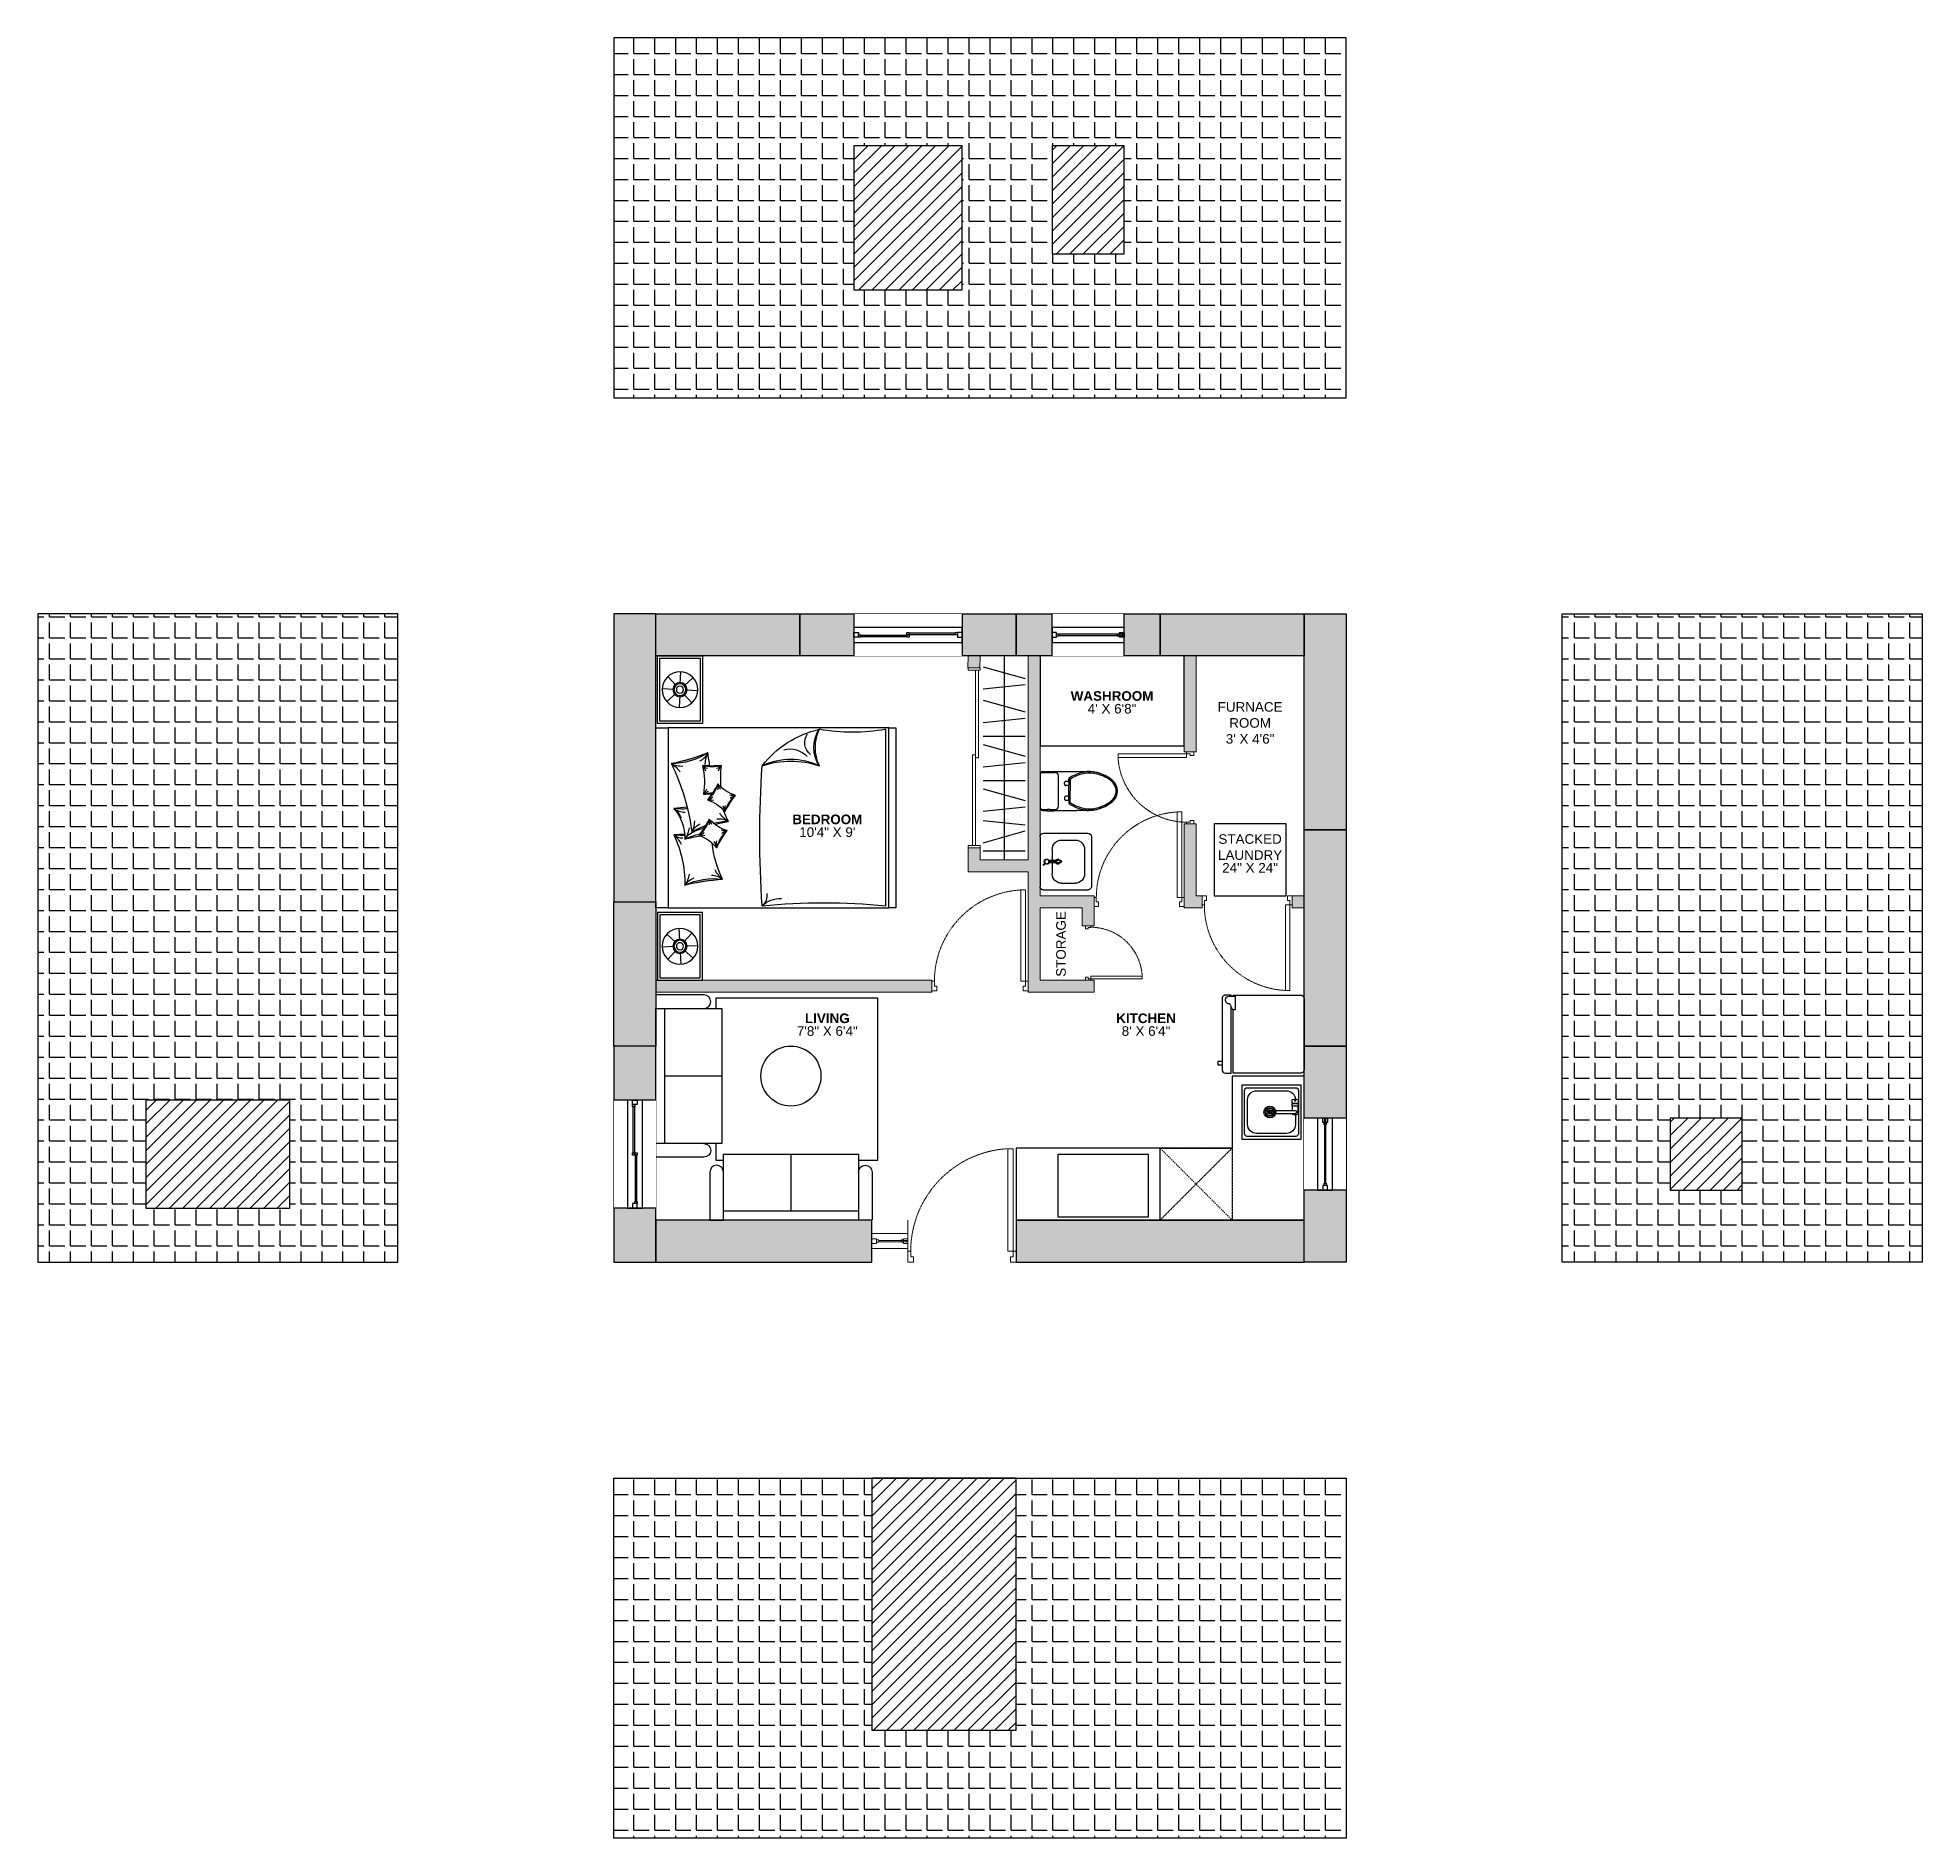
# Model space of a CAD drawing. Header units: inches. Extents: x 0 to 4027, y 0 to 1757.
# Drawn here: x 3399 to 4027, y 543 to 1143 of the extents above.
import ezdxf

# ---------------------------------------------------------------- set-up
doc = ezdxf.new("R2010")
doc.units = ezdxf.units.IN
doc.set_wipeout_variables(frame=1)
doc.linetypes.add('DASHED', pattern=[0.75, 0.5, -0.25])
doc.layers.add('A-DOOR', color=6, linetype='Continuous', lineweight=13)
doc.layers.add('I-CONST-WALL', color=4, linetype='Continuous', lineweight=9)
for name, color, linetype in [('A-WALL-EXTR', 2, 'Continuous'), ('I-FLOOR-NOTES', 7, 'Continuous'), ('I-FURN', 8, 'Continuous'), ('I-WINDOW', 4, 'Continuous')]:
    doc.layers.add(name, color=color, linetype=linetype)
doc.styles.add('ANNO BODY TEXT', font='arial.ttf', dxfattribs={"height": 0.05})
doc.styles.add('ANNO TITLE TEXT', font='arialbd.ttf', dxfattribs={"height": 0.05})

# ---------------------------------------------------------------- blocks, each defined once
blk = doc.blocks.new("8' Panel")
at = {"transparency": 33554559}
h = blk.add_hatch(color=0, dxfattribs=at)
h.dxf.hatch_style = 1
h.paths.add_polyline_path([(0, 14), (96, 14), (96, 0), (0, 0)])
at = {"color": 0}
blk.add_lwpolyline([(0, 14), (96, 14), (96, 0), (0, 0)], close=True, dxfattribs=at)
blk = doc.blocks.new("6' Panel")
at = {"transparency": 33554559}
h = blk.add_hatch(color=0, dxfattribs=at)
h.dxf.hatch_style = 1
h.paths.add_polyline_path([(0, 14), (72, 14), (72, 0), (0, 0)])
at = {"color": 0}
blk.add_lwpolyline([(0, 14), (72, 14), (72, 0), (0, 0)], close=True, dxfattribs=at)
blk = doc.blocks.new("4' panel")
at = {"transparency": 33554559}
h = blk.add_hatch(color=0, dxfattribs=at)
h.dxf.hatch_style = 1
h.paths.add_polyline_path([(0, 14), (48, 14), (48, 0), (0, 0)])
at = {"color": 0}
blk.add_lwpolyline([(0, 14), (48, 14), (48, 0), (0, 0)], close=True, dxfattribs=at)
blk = doc.blocks.new('TOILET-01')
at = {"color": 0, "linetype": 'ByBlock', "transparency": 33554687}
for p, q in [((6.17, 0), (-6.17, 0)), ((-7.41, -3.79), (-7.41, -5.13)), ((-6.94, -2.53), (-7.39, -2.55)), ((-6.97, -3.77), (-7.39, -3.76)), ((-7.39, -5.15), (-6.97, -5.16)), ((-7.22, -0.96), (-7.22, -2.54)), ((-7.22, -5.15), (-7.22, -13.45)), ((-6.97, -5.16), (-6.97, -3.77)), ((-6.97, -3.77), (-6.94, -3.77)), ((-6.86, -2.72), (-6.93, -2.72)), ((-6.87, -3.6), (-6.93, -3.6)), ((-6.81, -0.83), (-6.81, -5.62)), ((-5.62, -6.81), (5.62, -6.81)), ((6.81, -0.83), (6.81, -5.62)), ((7.22, -0.96), (7.22, -13.45)), ((-4.15, -10.67), (-4.53, -10.67)), ((-4.08, -11.06), (-4.08, -10.79)), ((-4.08, -10.97), (-4.04, -10.97)), ((-4.05, -10.73), (-4.04, -11.11)), ((-4.02, -11.12), (0, -11.16)), ((-3.57, -10.67), (-3.99, -10.66)), ((-3.55, -10.73), (-3.56, -10.67)), ((-3.55, -11.12), (-3.55, -10.73)), ((-3.55, -10.97), (-3.53, -10.97)), ((-3.53, -10.65), (-3.52, -9.57)), ((-3.45, -10.65), (-3.53, -10.65)), ((-3.52, -10.75), (-3.52, -10.65)), ((-3.4, -10.61), (-2.1, -10.61)), ((-3.25, -10.61), (-3.25, -10.62)), ((-3.25, -10.62), (-2.25, -10.62)), ((-3.2, -10.64), (-2.3, -10.64)), ((-2.47, -9.07), (-3.02, -9.07)), ((-2.25, -10.62), (-2.25, -10.61)), ((-2.05, -10.65), (-1.97, -10.65)), ((-1.97, -10.65), (-1.98, -9.57)), ((1.97, -10.59), (-1.97, -10.59)), ((4.02, -11.12), (0, -11.16)), ((1.97, -10.65), (1.98, -9.57)), ((2.05, -10.65), (1.97, -10.65)), ((3.4, -10.61), (2.1, -10.61)), ((2.25, -10.62), (2.25, -10.61)), ((3.25, -10.62), (2.25, -10.62)), ((3.2, -10.64), (2.3, -10.64)), ((2.47, -9.07), (3.02, -9.07)), ((3.25, -10.61), (3.25, -10.62)), ((3.45, -10.65), (3.53, -10.65)), ((3.53, -10.65), (3.52, -9.57)), ((3.52, -10.75), (3.52, -10.65)), ((3.55, -10.97), (3.53, -10.97)), ((3.55, -10.73), (3.56, -10.67)), ((3.55, -11.12), (3.55, -10.73)), ((3.57, -10.67), (3.99, -10.66)), ((4.05, -10.73), (4.04, -11.11)), ((4.08, -10.97), (4.04, -10.97)), ((4.08, -11.06), (4.08, -10.79)), ((4.15, -10.67), (4.53, -10.67))]:
    blk.add_line(p, q, dxfattribs=at)
for centre, radius, start, end in [((-6.16, -1.06), 1.06, 90.35604, 174.47169), ((-5.89, -0.87), 0.915, 107.31794, 177.46883), ((6.16, -1.06), 1.06, 5.52831, 89.64396), ((-1.58, -3.16), 5.87, 174.246, 185.9904), ((-7.39, -2.57), 0.0242, 95.5798, 179.59097), ((-7.39, -3.7), 0.0601, 244.66844, 268.72576), ((-7.69, -3.8), 0.279, 1.44509, 6.02179), ((-7.39, -5.13), 0.0203, 180.32837, 275.93142), ((-18.52, -3.19), 11.6, 357.15712, 3.24367), ((-15.5, -3.13), 8.64, 356.83371, 2.73758), ((-5.62, -5.62), 1.19, 179.99453, 269.92753), ((5.62, -5.62), 1.19, 270.07247, 0.00547), ((5.89, -0.87), 0.915, 2.53117, 72.68206), ((-109.24, -15.41), 102.04, 358.90111, 1.09889), ((5.42, -18.29), 12, 155.44379, 198.42401), ((9.32, -19.37), 16.55, 155.81434, 163.69077), ((1.62, -15.73), 8.04, 141.64271, 156.98015), ((4.4, -17.56), 10.77, 143.19326, 156.74653), ((-4.53, -10.85), 0.188, 90, 141.64271), ((-4.08, -11.32), 0.26, 89.66655, 124.9559), ((-4.15, -10.73), 0.0602, 4.27018, 89.78927), ((569.31, 30.18), 574.85, 184.07989, 184.0869), ((-4.02, -11.06), 0.0594, 179.43007, 270.27811), ((-3.98, -10.73), 0.0629, 93.02643, 183.44409), ((-3.57, -10.69), 0.0224, 53.92544, 94.17893), ((23.6, -11.15), 27.13, 179.15619, 179.94108), ((-3.02, -9.57), 0.498, 127.93492, 179.55978), ((-3.46, -10.61), 0.035, 272.55071, 349.87009), ((-3.33, -7.77), 2.88, 267.70785, 272.54183), ((-3.4, -10.64), 0.0258, 87.28683, 135.82852), ((-3, -9.63), 0.552, 92.0422, 125.85961), ((-3.2, -10.55), 0.09, 219.07249, 238.00924), ((-3.2, -10.55), 0.0913, 238.18357, 269.83556), ((-3.04, -10.53), 0.123, 226.69284, 253.04938), ((-2.5, -9.63), 0.557, 54.52206, 87.16313), ((-2.46, -10.53), 0.123, 286.95269, 313.30712), ((-2.3, -10.55), 0.0914, 270.18519, 301.55606), ((-2.17, -7.83), 2.81, 267.4227, 272.33932), ((-2.3, -10.55), 0.09, 301.74557, 320.92848), ((-2.48, -9.57), 0.5, 0.5, 52.08679), ((-2.1, -10.64), 0.0291, 47.22743, 89.84359), ((-2.05, -10.62), 0.0326, 186.50623, 271.03206), ((2.48, -9.57), 0.5, 127.91321, 179.5), ((2.05, -10.62), 0.0326, 268.96794, 353.49377), ((2.17, -7.83), 2.81, 267.66068, 272.5773), ((2.1, -10.64), 0.0291, 90.15641, 132.77257), ((2.5, -9.63), 0.557, 92.83687, 125.47794), ((2.3, -10.55), 0.09, 219.07152, 238.25443), ((2.3, -10.55), 0.0914, 238.44394, 269.81481), ((2.46, -10.53), 0.123, 226.69288, 253.04731), ((3, -9.63), 0.552, 54.14039, 87.9578), ((3.04, -10.53), 0.123, 286.95062, 313.30716), ((3.2, -10.55), 0.0913, 270.16444, 301.81643), ((3.33, -7.77), 2.88, 267.45817, 272.29215), ((3.2, -10.55), 0.09, 301.99076, 320.92751), ((3.02, -9.57), 0.498, 0.44022, 52.06508), ((3.4, -10.64), 0.0258, 44.17148, 92.71317), ((3.46, -10.61), 0.035, 190.12991, 267.44929), ((-23.6, -11.15), 27.13, 0.05892, 0.84381), ((3.57, -10.69), 0.0224, 85.82107, 126.07456), ((3.98, -10.73), 0.0629, 356.55591, 86.97357), ((4.02, -11.06), 0.0594, 269.72189, 0.56993), ((-569.31, 30.18), 574.85, 355.9131, 355.92011), ((4.08, -11.32), 0.26, 55.0441, 90.33345), ((4.15, -10.73), 0.0602, 90.21073, 175.72982), ((-4.4, -17.56), 10.77, 23.25347, 36.80674), ((4.53, -10.85), 0.188, 38.35729, 90), ((-1.62, -15.73), 8.04, 23.01985, 38.35729), ((-5.42, -18.29), 12, 341.57599, 24.55621), ((-9.32, -19.37), 16.55, 16.30923, 24.18566), ((109.24, -15.41), 102.04, 178.90111, 181.09889), ((13.37, -17.1), 20.59, 180.72589, 187.14733), ((5.07, -18.13), 12.13, 163.62673, 187.19407), ((6.75, -17.87), 13.93, 187.38491, 209.27366), ((6.35, -18.08), 13.4, 186.73228, 203.31564), ((-6.75, -17.87), 13.93, 330.72634, 352.61509), ((-6.35, -18.08), 13.4, 336.68436, 353.26772), ((-5.07, -18.13), 12.13, 352.80593, 16.37327), ((-13.37, -17.1), 20.59, 352.85267, 359.27411), ((5.99, -18.43), 12.51, 196.98254, 220.11232), ((4.7, -19.19), 11.46, 201.456, 223.78199), ((3.36, -20.13), 9.88, 207.47213, 228.89759), ((0.36, -23.05), 5.23, 221.14356, 254.86725), ((0.37, -23.05), 5.66, 225.89263, 251.48812), ((0.04, -23.5), 5.16, 232.08516, 269.50248), ((-0.04, -23.5), 5.16, 270.49752, 307.91484), ((-0.36, -23.05), 5.23, 285.13275, 318.85644), ((-0.37, -23.05), 5.66, 288.51188, 314.10737), ((-3.36, -20.13), 9.88, 311.10241, 332.52787), ((-5.99, -18.43), 12.51, 319.88768, 343.01746), ((-4.7, -19.19), 11.46, 316.21801, 338.544), ((0.41, -21.71), 6.96, 254.72225, 266.61983), ((0.07, -23.69), 4.54, 256.38514, 269.15882), ((-0.07, -23.69), 4.54, 270.84118, 283.61486), ((-0.41, -21.71), 6.96, 273.38017, 285.27775)]:
    blk.add_arc(centre, radius, start, end, dxfattribs=at)
blk = doc.blocks.new('BATHROOM SINK')
at = {"color": 0, "linetype": 'ByBlock', "transparency": 33554687}
for p, q in [((-10.5, 1.19), (-10.5, -15.19)), ((-9.19, 2.5), (9.19, 2.5)), ((0, 0), (0, 0)), ((1.38, 1.22), (0.65, 0.5)), ((10.5, 1.19), (10.5, -15.19)), ((-8, -5.5), (-8, -10.5)), ((-4.5, -2), (4.5, -2)), ((8, -5.5), (8, -10.5)), ((-9.19, -16.5), (9.19, -16.5)), ((-4.5, -14), (4.5, -14))]:
    blk.add_line(p, q, dxfattribs=at)
for points in [[(1.38, 1.22, 0.412736), (1.38, 1.25), (1.25, 1.38, 0.413873), (1.22, 1.38), (0.5, 0.65)], [(-0.49, -0.65), (-0.49, -5.06, 0.194423), (-0.41, -5.26, 0.380189), (0.41, -5.26, 0.191775), (0.49, -5.06), (0.49, -0.65)], [(-0.1, -0.81), (-0.1, -3.57, 0.414243), (-0.08, -3.59), (0.08, -3.59, 0.414214), (0.1, -3.57), (0.1, -0.81)]]:
    blk.add_lwpolyline(points, format="xyb", dxfattribs=at)
for centre, radius in [((0, 0), 0.817), ((0, -4.12), 0.843)]:
    blk.add_circle(centre, radius, dxfattribs=at)
for centre, radius, start, end in [((-9.19, 1.19), 1.31, 90, 180), ((0, 0), 0.945, 51.57978, 238.61183), ((0, 0), 0.945, 301.38817, 38.42059), ((9.19, 1.19), 1.31, 0, 90), ((-4.5, -5.5), 3.5, 90, 180), ((4.5, -5.5), 3.5, 0, 90), ((-4.5, -10.5), 3.5, 180, 270), ((4.5, -10.5), 3.5, 270, 0), ((-9.19, -15.19), 1.31, 180, 270), ((9.19, -15.19), 1.31, 270, 0)]:
    blk.add_arc(centre, radius, start, end, dxfattribs=at)
blk = doc.blocks.new('*U42')
at = {"color": 0}
for points in [[(-0.75, 3), (-0.75, 31.5), (-2.25, 31.5), (-2.25, 3)], [(-30, 0), (-28.5, 0), (-28.5, 1.5), (-29.25, 1.5), (-29.25, 3), (-30, 3)], [(0, 0), (-1.5, 0), (-1.5, 1.5), (-0.75, 1.5), (-0.75, 3), (0, 3)]]:
    blk.add_lwpolyline(points, close=True, dxfattribs=at)
at = {"color": 8, "linetype": 'DASHED', "lineweight": 9, "ltscale": 0.1}
blk.add_arc((-0.68, 2.97), 28.57, 93.1578, 179.9385, dxfattribs=at)
blk = doc.blocks.new('BED')
at = {"layer": 'I-FURN', "transparency": 33554687}
h = blk.add_hatch(color=256, dxfattribs=at)
edge = h.paths.add_edge_path()
edge.add_ellipse((-40.13, -5.18), major_axis=(15.58, 15.58), ratio=1, start_angle=281.63393, end_angle=315.09783, ccw=False)
edge.add_ellipse((-79.49, 6.58), major_axis=(-44.19, 44.19), ratio=1, start_angle=202.53924, end_angle=214.19252)
h = blk.add_hatch(color=256, dxfattribs=at)
edge = h.paths.add_edge_path()
edge.add_ellipse((82.84, -25.5), major_axis=(-44.19, 44.19), ratio=1, start_angle=30.31827, end_angle=41.97155)
edge.add_ellipse((42.26, -19.18), major_axis=(-15.58, 15.58), ratio=1, start_angle=19.41296, end_angle=52.87686, ccw=False)
for p, q in [((-44.21, -6.68), (-47.14, -4.01)), ((-42.84, -6.03), (-43.03, -2.08)), ((-41.42, -6.55), (-38.75, -3.62)), ((41.42, -6.55), (38.75, -3.62)), ((42.84, -6.03), (43.03, -2.08)), ((44.21, -6.68), (47.14, -4.01)), ((-44.73, -8.1), (-48.68, -8.29)), ((-44.08, -9.47), (-46.75, -12.4)), ((-42.66, -9.99), (-42.47, -13.94)), ((-41.29, -9.34), (-38.36, -12.01)), ((-40.77, -7.92), (-36.82, -7.73)), ((40.77, -7.92), (36.82, -7.73)), ((41.29, -9.34), (38.36, -12.01)), ((42.66, -9.99), (42.47, -13.94)), ((44.08, -9.47), (46.75, -12.4)), ((44.73, -8.1), (48.68, -8.29)), ((29.3, -76.57), (-29.54, -76.57))]:
    blk.add_line(p, q, dxfattribs=at)
for points in [[(30, 0), (-30, 0), (-30, -4.13), (30, -4.13)], [(-31.5, -0.51), (-54, -0.51), (-54, -15.51), (-31.5, -15.51)], [(-32.25, -1.26), (-53.25, -1.26), (-53.25, -14.76), (-32.25, -14.76)], [(30, -77.59), (-30, -77.59), (-30, -4.13), (30, -4.13)], [(31.5, -0.51), (54, -0.51), (54, -15.51), (31.5, -15.51)], [(32.25, -1.26), (53.25, -1.26), (53.25, -14.76), (32.25, -14.76)], [(30, -77.59), (-30, -77.59), (-30, -80), (30, -80)]]:
    blk.add_lwpolyline(points, close=True, dxfattribs=at)
for centre, radius in [((-42.75, -8.01), 5.94), ((-42.75, -8.01), 2.38), ((-42.75, -8.01), 1.98), ((42.75, -8.01), 5.94), ((42.75, -8.01), 2.38), ((42.75, -8.01), 1.98), ((-42.75, -8.01), 1.19), ((42.75, -8.01), 1.19)]:
    blk.add_circle(centre, radius, dxfattribs=at)
for centre, radius, start, end in [((-79.49, 6.58), 62.5, 337.53924, 349.19252), ((-40.13, -5.18), 22.04, 326.63393, 0.09783), ((14.3, 61.58), 74.17, 244.10514, 262.62663), ((-9.5, 0.28), 10.17, 212.24232, 234.73272), ((-23.51, -8.4), 6.32, 354.50693, 31.00115), ((-65.59, -2.69), 62.5, 352.87239, 356.97155), ((-8.1, -9.95), 6.32, 2.28596, 38.78018), ((-25.01, -9.01), 22.04, 355.92418, 7.87686), ((6.92, 6.05), 15.72, 230.01008, 270.41108), ((4.61, 0.55), 10.17, 220.02135, 242.51175), ((-56.74, -2.69), 62.5, 353.59727, 356.97155), ((22.05, 28.67), 38.33, 244.70136, 270.492), ((1.73, -9.15), 5.05, 2.28596, 38.78018), ((-16.16, -9.01), 22.04, 358.3009, 7.87686), ((13.46, 0.55), 10.17, 220.02135, 242.51175), ((0.57, -2.72), 10.17, 271.99904, 294.48944), ((7.52, -17.67), 6.32, 115.73061, 152.22483), ((23.19, -24.1), 22.04, 146.63393, 160.17716), ((62.54, -35.85), 62.5, 157.53924, 161.6055), ((1.61, -1.07), 10.17, 279.77807, 302.26847), ((10.52, -14.93), 6.32, 123.50964, 160.00386), ((26.91, -19.18), 22.04, 154.41296, 168.04865), ((67.5, -25.5), 62.5, 165.31827, 170.15766), ((16.95, -1.07), 10.17, 279.77807, 302.26847), ((25.87, -14.93), 6.32, 123.50964, 160.00386), ((42.26, -19.18), 22.04, 154.41296, 187.87686), ((82.84, -25.5), 62.5, 165.31827, 176.97155), ((-24.47, -11.61), 6.32, 295.73061, 332.22483), ((-17.51, -26.55), 10.17, 91.99904, 114.48944), ((-31.25, -90.86), 74.17, 79.17424, 82.62663), ((-48.56, -18.69), 31.25, 354.17336, 5.82664), ((-28.02, -18.69), 11.02, 343.26805, 16.73195), ((-14.13, -11.69), 5.08, 228.87644, 251.36684), ((-19.6, -17.85), 3.16, 11.14105, 47.63527), ((-11.94, 7.71), 23.88, 256.60693, 279.70334), ((-25.56, 7.2), 31.25, 297.09661, 308.74988), ((-14.4, -10.04), 11.02, 286.19129, 319.6552), ((-11.26, -12), 5.08, 288.63316, 311.12356), ((-5.79, -18.16), 3.16, 132.36473, 168.85895), ((2.64, -19), 11.02, 163.26805, 179.52808), ((23.18, -19), 31.25, 174.17336, 179.45932), ((-9.12, -16.66), 3.16, 314.06429, 350.55851), ((-0.97, -17.9), 5.08, 171.79968, 194.29009), ((6.49, -13.28), 13.08, 197.30073, 228.54576), ((-13.84, 10.05), 31.25, 297.09661, 308.74988), ((-2.68, -7.19), 11.02, 286.19129, 319.6552), ((1.2, -14.72), 3.16, 255.28798, 291.7822), ((-8.26, -27.58), 13.08, 17.30073, 48.54576), ((-1, -22.66), 5.08, 51.5564, 74.04681), ((2.61, -13.81), 3.16, 314.06429, 350.55851), ((10.75, -15.05), 5.08, 171.79968, 194.29009), ((18.73, -9.54), 13.86, 200.21803, 230.57211), ((4.53, -54.73), 36.21, 63.95144, 83.93041), ((25.35, -18.25), 6.32, 182.28596, 218.78018), ((-19.6, -19.53), 3.16, 312.36473, 348.85895), ((-14.13, -25.69), 5.08, 108.63316, 131.12356), ((-13.35, -51.74), 30.16, 84.0152, 97.84315), ((-10.53, -17.57), 3.16, 255.28798, 291.7822), ((-19.99, -30.43), 13.08, 17.30073, 48.54576), ((-12.73, -25.51), 5.08, 51.5564, 74.04681), ((-12.53, -25.81), 5.08, 351.79968, 14.29009), ((12.06, -50.91), 31.25, 117.09661, 128.74988), ((0.9, -33.67), 11.02, 106.19129, 139.6552), ((-4.38, -27.06), 3.16, 134.06429, 170.55851), ((-2.98, -26.15), 3.16, 75.28798, 111.7822), ((-0.78, -18.2), 5.08, 231.5564, 254.04681), ((-31.25, -90.86), 74.17, 64.10514, 67.63867), ((-7.45, -29.56), 10.17, 32.24232, 54.73272), ((6.56, -20.88), 6.32, 174.50693, 211.00115), ((23.19, -24.1), 22.04, 166.94903, 180.09783), ((62.54, -35.85), 62.5, 165.00437, 169.19252), ((-0.8, -22.96), 5.08, 351.79968, 14.29009), ((24.82, -51.29), 34.43, 115.62933, 126.7306), ((13.11, -31.94), 12.12, 105.2314, 137.12853), ((7.34, -24.21), 3.16, 134.06429, 170.55851), ((8.97, -24.56), 4.43, 77.57967, 108.36962), ((11.53, -13.48), 6.94, 237.39767, 256.62958), ((12.64, -28.74), 10.17, 40.02135, 62.51175), ((3.47, -62.06), 33.87, 127.98697, 167.05017), ((1.94, -44.92), 21.54, 153.67831, 206.32169), ((10.48, -44.92), 29.44, 161.06717, 198.93283), ((5.96, -411.18), 376.54, 86.44647, 93.55353), ((25.83, -32.51), 4.49, 261.07083, 320.59715), ((35.82, -41.51), 8.95, 136.68156, 182.53136), ((230.76, -55.97), 202.51, 174.1611, 185.8389), ((-14.95, -44.63), 8.03, 165.82309, 226.3796), ((-25.1, -54.75), 5.12, 39.2186, 124.81039), ((-23.46, -63.83), 11.17, 56.99721, 123.00279), ((-23.46, -67.74), 14.6, 65.37844, 114.62156), ((-90.92, -65.52), 62.37, 349.79602, 10.20398)]:
    blk.add_arc(centre, radius, start, end, dxfattribs=at)
blk = doc.blocks.new('*U140')
at = {"color": 0}
for points in [[(-0.6, 2.4), (-0.6, 25.2), (-1.8, 25.2), (-1.8, 2.4)], [(-24, 0), (-22.8, 0), (-22.8, 1.2), (-23.4, 1.2), (-23.4, 2.4), (-24, 2.4)], [(0, 0), (-1.2, 0), (-1.2, 1.2), (-0.6, 1.2), (-0.6, 2.4), (0, 2.4)]]:
    blk.add_lwpolyline(points, close=True, dxfattribs=at)
at = {"color": 8, "linetype": 'DASHED', "lineweight": 9, "ltscale": 0.1}
blk.add_arc((-0.54, 2.38), 22.86, 93.15781, 179.93851, dxfattribs=at)
blk = doc.blocks.new('A$C66a2eafb')
at = {"color": 0, "linetype": 'ByBlock', "transparency": 33554687}
for p, q in [((0, 22), (0, 3)), ((22.52, 3), (-22.52, 3))]:
    blk.add_line(p, q, dxfattribs=at)
for points in [[(-22.52, 22), (22.52, 22)], [(22.52, 22), (22.52, 0), (-22.52, 0), (-22.52, 22)]]:
    blk.add_lwpolyline(points, dxfattribs=at)
for points in [[(-22.52, 16.01, 0.999915), (-27.02, 16.01), (-27.02, 0), (-22.52, 0)], [(22.52, 16.01, -0.999915), (27.02, 16.01), (27.02, 0), (22.52, 0)]]:
    blk.add_lwpolyline(points, format="xyb", dxfattribs=at)
blk = doc.blocks.new('A$C1a6487d6')
at = {"color": 9}
blk.add_wipeout([(0, -14), (12, -14), (12, 0), (0, 0)], dxfattribs=at)
at = {"color": 0, "linetype": 'ByBlock'}
for points in [[(0, -14), (0, 0)], [(12, -14), (12, 0)]]:
    blk.add_lwpolyline(points, dxfattribs=at)
for points in [[(0, -9.5), (12, -9.5), (12, -4.5), (0, -4.5)], [(0, -7.75), (1.5, -7.75), (1.5, -6.25), (0, -6.25)], [(12, -7.75), (10.5, -7.75), (10.5, -6.25), (12, -6.25)], [(1.5, -6.625), (2.25, -6.625), (2.25, -7.375), (1.5, -7.375)], [(2.25, -7.25), (11.625, -7.25), (11.625, -6.75), (2.25, -6.75)], [(9.75, -6.625), (10.5, -6.625), (10.5, -7.375), (9.75, -7.375)]]:
    blk.add_lwpolyline(points, close=True, dxfattribs=at)
blk = doc.blocks.new('*U143')
at = {"color": 0}
for points in [[(0, 4), (1.5, 4), (1.5, 2.5), (0.7, 2.5), (0.7, 1), (0, 1)], [(0.7, 1), (0.7, -27.5), (2.2, -27.5), (2.2, 1)], [(30, 4), (28.5, 4), (28.5, 2.5), (29.2, 2.5), (29.2, 1), (30, 1)]]:
    blk.add_lwpolyline(points, close=True, dxfattribs=at)
at = {"color": 8, "linetype": 'DASHED', "lineweight": 9, "ltscale": 0.1}
blk.add_arc((0.7, 1), 28.6, 273.1578, 359.9385, dxfattribs=at)
blk = doc.blocks.new('A$C62ae7387')
at = {"color": 0, "linetype": 'ByBlock', "transparency": 33554687}
for p, q in [((-10.35, 0.54), (-10.37, 0.54)), ((-10.35, 0.54), (-10.09, 0.54)), ((-10.09, 0.54), (-10.08, 0.54)), ((-0.99, 1.99), (-2.99, 1.99)), ((-10.37, -0.54), (-10.35, -0.54)), ((-10.35, -0.54), (-10.09, -0.54)), ((-10.08, -0.54), (-10.09, -0.54)), ((-10.08, -0.54), (-10.08, -0.54))]:
    blk.add_line(p, q, dxfattribs=at)
blk.add_lwpolyline([(-19.72, -9), (0, -9), (0, 9), (-19.72, 9)], close=True, dxfattribs=at)
for points in [[(-17.93, 8.1), (-1.79, 8.1, -0.414214), (-0.9, 7.21), (-0.9, -7.21, -0.414214), (-1.79, -8.1), (-17.93, -8.1, -0.414214), (-18.83, -7.21), (-18.83, 7.21, -0.414214)], [(-2.18, 3.87, 0.414219), (-1.99, 3.67, 0.41422), (-1.8, 3.87, 0.414219), (-1.99, 4.06, 0.41422)], [(-1.81, 3.87, 0.414676), (-1.99, 4.04, 0.414674), (-2.16, 3.87, 0.414676), (-1.99, 3.69, 0.414674)]]:
    blk.add_lwpolyline(points, format="xyb", close=True, dxfattribs=at)
for points in [[(-1.9, -0.81), (-1.9, -4.1, -0.414214), (-4.9, -7.1), (-14.83, -7.1, -0.414214), (-17.83, -4.1), (-17.83, 4.1, -0.414214), (-14.83, 7.1), (-4.9, 7.1, -0.396333), (-1.9, 4.29)], [(-10.09, 0.54), (-1.99, 0.54, -1), (-1.99, -0.54), (-10.09, -0.54)], [(-2.99, 3.08), (-2.95, 4.17, -0.127577), (-1.02, 4.17, -0.336825), (-1.01, 4.15), (-0.99, 3.08)], [(-2.97, 1.97), (-2.99, 1.99), (-2.98, 2.85, -0.41166), (-2.96, 2.87), (-1.01, 2.87), (-0.99, 1.99), (-1.01, 1.97)], [(-2.99, -0.54), (-2.99, -0.66, 0.340187), (-2.97, -0.68, 0.131296), (-0.99, -0.68), (-0.99, 1.95, 0.414214), (-1.01, 1.97), (-2.97, 1.97, 0.414214), (-2.99, 1.95), (-2.99, 0.54)]]:
    blk.add_lwpolyline(points, format="xyb", dxfattribs=at)
for centre, radius in [((-10.41, 0), 1.97), ((-10.41, 0), 1.5), ((-10.41, 0), 1.26), ((-11.08, 0), 0.0925), ((-11.01, 0.29), 0.0925), ((-10.83, 0.53), 0.0925), ((-10.56, 0.66), 0.0925), ((-10.41, 0), 0.209), ((-10.26, 0.66), 0.0925), ((-9.99, 0.53), 0.0925), ((-9.8, 0.29), 0.0925), ((-9.74, 0), 0.0925), ((-11.01, -0.29), 0.0925), ((-10.83, -0.53), 0.0925), ((-10.56, -0.66), 0.0925), ((-10.26, -0.66), 0.0925), ((-9.99, -0.53), 0.0925), ((-9.8, -0.29), 0.0925)]:
    blk.add_circle(centre, radius, dxfattribs=at)
for centre, radius, start, end in [((-10.34, 0), 0.542, 126.03548, 232.50221), ((-2.95, 4.15), 0.0192, 104.54068, 179), ((-1.99, 2.64), 0.962, 159.94657, 165.94814), ((-1.99, 2.64), 0.962, 14.05186, 20.05343)]:
    blk.add_arc(centre, radius, start, end, dxfattribs=at)
at = {"color": 0, "linetype": 'ByBlock', "transparency": 33554687, "extrusion": (0, 0, -1)}
for centre, major_axis, ratio, start_param, end_param in [((-10.35, 0), (0, 0.538), 0.984808, 5.665855, 6.248279), ((-10.09, 0), (0, 0.538), 0.984808, 3.141593, 6.283185), ((-10.08, 0), (0.538, 0), 1, 1.570796, 4.712389), ((-10.09, 0), (0, -0.538), 0.984808, 0.034907, 3.106686), ((-10.08, 0), (0, -0.538), 0.984808, 1.570796, 3.139661), ((-10.35, 0), (0, 0.538), 0.984808, 3.176499, 3.784542), ((-10.08, 0), (0, -0.538), 0.984808, 0.001931, 1.570796)]:
    blk.add_ellipse(centre, major_axis=major_axis, ratio=ratio, start_param=start_param, end_param=end_param, dxfattribs=at)
at = {"color": 0, "linetype": 'ByBlock', "transparency": 33554687}
for points, knots in [([(-10.09, 0.54), (-10.09, 0.54), (-10.09, 0.54), (-10.09, 0.54), (-10.09, 0.54), (-10.09, 0.54)], [0.791007, 0.791007, 0.791007, 0.791007, 0.8, 0.9, 1, 1, 1, 1]), ([(-2.99, 3.08), (-2.99, 3.04), (-2.98, 3.01), (-2.97, 2.98), (-2.97, 2.97), (-2.97, 2.97), (-2.96, 2.97), (-2.96, 2.97), (-2.96, 2.97), (-2.31, 2.97), (-1.66, 2.97), (-1.02, 2.97), (-1.02, 2.97), (-1.01, 2.97), (-1.01, 2.97), (-1.01, 2.97), (-1.01, 2.98), (-0.99, 3.01), (-0.99, 3.04), (-0.99, 3.08)], [0, 0, 0, 0, 0.05731, 0.05731, 0.05731, 0.55731, 0.55731, 1.05731, 1.05731, 1.05731, 2.05731, 2.05731, 2.05731, 2.55731, 2.55731, 3.05731, 3.05731, 3.05731, 3.115068, 3.115068, 3.115068, 3.115068]), ([(-10.09, -0.54), (-10.09, -0.54), (-10.09, -0.54), (-10.09, -0.54), (-10.09, -0.54), (-10.09, -0.54)], [0.791007, 0.791007, 0.791007, 0.791007, 0.8, 0.9, 1, 1, 1, 1])]:
    blk.add_open_spline(points, degree=3, knots=knots, dxfattribs=at)
blk.add_rational_spline([(-1.98, 4.06), (-1.98, 4.06), (-1.98, 4.06), (-1.98, 4.07), (-1.98, 4.07), (-1.98, 4.07), (-1.98, 4.07), (-1.99, 4.07), (-2, 4.07), (-2.11, 4.07), (-2.19, 3.98), (-2.2, 3.87), (-2.19, 3.87), (-2.19, 3.87), (-2.19, 3.87), (-2.18, 3.87), (-2.18, 3.87), (-2.18, 3.87), (-2.18, 3.87), (-2.18, 3.87), (-2.18, 3.87), (-2.18, 3.87)], [1, 1, 1, 1, 1, 1, 1, 1, 1, 0.817277531014, 0.817277531014, 1, 1, 1, 1, 1, 1, 1, 1, 1, 1, 1], degree=3, knots=[0, 0, 0, 0, 0.5, 0.5, 1, 1, 1, 2, 2, 2, 3.516861, 3.516861, 3.516861, 3.662681, 3.829906, 4.016591, 4.146491, 4.266579, 4.352131, 4.435706, 4.516861, 4.516861, 4.516861, 4.516861], dxfattribs=at)
blk = doc.blocks.new('*U145')
at = {"color": 0}
for points in [[(-30, 4), (-28.5, 4), (-28.5, 2.5), (-29.25, 2.5), (-29.25, 1), (-30, 1)], [(-0.75, 1), (-0.75, -27.5), (-2.25, -27.5), (-2.25, 1)], [(0, 4), (-1.5, 4), (-1.5, 2.5), (-0.75, 2.5), (-0.75, 1), (0, 1)]]:
    blk.add_lwpolyline(points, close=True, dxfattribs=at)
at = {"color": 8, "linetype": 'DASHED', "lineweight": 9, "ltscale": 0.1}
blk.add_arc((-0.68, 1.03), 28.57, 180.06149, 266.84219, dxfattribs=at)
blk = doc.blocks.new('A$C3e0fe180')
at = {"color": 0, "linetype": 'ByBlock', "transparency": 33554687}
for points in [[(-24.32, 12.62), (-24.32, 13), (-26.2, 13, 0.414214), (-27.35, 11.85), (-27.35, -11.85, 0.414214), (-26.2, -13), (-24.32, -13), (-24.32, -13), (-24.32, 9.29)], [(-23.61, 12.62), (-23.61, 13), (-1.15, 13, -0.414214), (0, 11.85), (0, -11.85, -0.414214), (-1.15, -13), (-23.61, -13), (-23.61, -13), (-23.61, 8.08)]]:
    blk.add_lwpolyline(points, format="xyb", dxfattribs=at)
blk.add_lwpolyline([(-22.94, 8.08), (-23.72, 8.08), (-24.71, 10.07, -0.489394), (-26.22, 11.48, -0.379617), (-25.01, 12.62), (-22.94, 12.62)], format="xyb", close=True, dxfattribs=at)
blk.add_lwpolyline([(-28.6, -9.08), (-27.35, -9.08), (-27.35, -10.34), (-28.6, -10.34)], close=True, dxfattribs=at)
blk = doc.blocks.new('*U426')
at = {"color": 0}
for points in [[(-0.8, 3.2), (-0.8, 33.6), (-2.4, 33.6), (-2.4, 3.2)], [(-32, 0), (-30.4, 0), (-30.4, 1.6), (-31.2, 1.6), (-31.2, 3.2), (-32, 3.2)], [(0, 0), (-1.6, 0), (-1.6, 1.6), (-0.8, 1.6), (-0.8, 3.2), (0, 3.2)]]:
    blk.add_lwpolyline(points, close=True, dxfattribs=at)
at = {"color": 8, "linetype": 'DASHED', "lineweight": 9, "ltscale": 0.1}
blk.add_arc((-0.72, 3.17), 30.48, 93.15781, 179.93851, dxfattribs=at)
blk = doc.blocks.new("4' WINDOW")
at = {"color": 9}
blk.add_wipeout([(6, 14), (42, 14), (42, 0), (6, 0)], dxfattribs=at)
at = {"color": 0, "linetype": 'ByBlock'}
for points in [[(6, 14), (6, 0)], [(42, 14), (42, 0)]]:
    blk.add_lwpolyline(points, dxfattribs=at)
for points in [[(6, 9.5), (42, 9.5), (42, 4.5), (6, 4.5)], [(6, 7.75), (7.5, 7.75), (7.5, 6.25), (6, 6.25)], [(7.5, 7), (8.25, 7), (8.25, 7.75), (7.5, 7.75)], [(8.25, 7.625), (23.625, 7.625), (23.625, 7.125), (8.25, 7.125)], [(23.625, 7), (24.375, 7), (24.375, 7.75), (23.625, 7.75)], [(23.625, 6.25), (24.375, 6.25), (24.375, 7), (23.625, 7)], [(39.75, 6.875), (24.375, 6.875), (24.375, 6.375), (39.75, 6.375)], [(39.75, 6.25), (40.5, 6.25), (40.5, 7), (39.75, 7)], [(42, 7.75), (40.5, 7.75), (40.5, 6.25), (42, 6.25)]]:
    blk.add_lwpolyline(points, close=True, dxfattribs=at)
blk = doc.blocks.new("2' WINDOW")
at = {"color": 9}
blk.add_wipeout([(0, 14), (24, 14), (24, 0), (0, 0)], dxfattribs=at)
at = {"color": 0, "linetype": 'ByBlock'}
for points in [[(0, 14), (0, 0)], [(24, 14), (24, 0)]]:
    blk.add_lwpolyline(points, dxfattribs=at)
for points in [[(0, 9.5), (24, 9.5), (24, 4.5), (0, 4.5)], [(0, 7.75), (1.5, 7.75), (1.5, 6.25), (0, 6.25)], [(1.5, 6.625), (2.25, 6.625), (2.25, 7.375), (1.5, 7.375)], [(2.25, 7.25), (23.625, 7.25), (23.625, 6.75), (2.25, 6.75)], [(21.75, 6.625), (22.5, 6.625), (22.5, 7.375), (21.75, 7.375)], [(24, 7.75), (22.5, 7.75), (22.5, 6.25), (24, 6.25)]]:
    blk.add_lwpolyline(points, close=True, dxfattribs=at)

msp = doc.modelspace()

# ---------------------------------------------------------------- hatches: boundary and pattern name
at = {"layer": 'A-WALL-EXTR'}
h = msp.add_hatch(dxfattribs=at)
h.set_pattern_fill('ANGLE', color=8)
h.set_pattern_definition([(0, (0, 48), (0, 6.985), [5.08, -1.905]), (90, (0, 48), (-6.985, 4e-16), [5.08, -1.905])])
h.paths.add_polyline_path([(3590.66, 1022.97), (3834.66, 1022.97), (3834.66, 1142.97), (3590.66, 1142.97)])
h.paths.add_polyline_path([(3670.66, 1106.97), (3706.66, 1106.97), (3706.66, 1058.97), (3670.66, 1058.97)], flags=16)
h.paths.add_polyline_path([(3736.66, 1106.97), (3760.66, 1106.97), (3760.66, 1070.97), (3736.66, 1070.97)], flags=16)
h = msp.add_hatch(dxfattribs=at)
h.set_pattern_fill('ANGLE', color=8)
h.set_pattern_definition([(0, (-48, 0), (0, 6.985), [5.08, -1.905]), (90, (-48, 0), (-6.985, 4e-16), [5.08, -1.905])])
h.paths.add_polyline_path([(3518.66, 950.97), (3398.66, 950.97), (3398.66, 734.97), (3518.66, 734.97)])
h.paths.add_polyline_path([(3482.66, 788.97), (3482.66, 752.97), (3434.66, 752.97), (3434.66, 788.97)], flags=16)
h = msp.add_hatch(dxfattribs=at)
h.set_pattern_fill('ANGLE', color=8)
h.set_pattern_definition([(0, (48, 0), (0, 6.985), [5.08, -1.905]), (90, (48, 0), (-6.985, 4e-16), [5.08, -1.905])])
h.paths.add_polyline_path([(3906.66, 950.97), (3906.66, 734.97), (4026.66, 734.97), (4026.66, 950.97)])
h.paths.add_polyline_path([(3942.66, 782.97), (3966.66, 782.97), (3966.66, 758.97), (3942.66, 758.97)], flags=16)
h = msp.add_hatch(dxfattribs=at)
h.set_pattern_fill('ANGLE', color=8)
h.set_pattern_definition([(0, (0, -48), (0, 6.985), [5.08, -1.905]), (90, (0, -48), (-6.985, 4e-16), [5.08, -1.905])])
h.paths.add_polyline_path([(3834.66, 662.97), (3724.66, 662.97), (3724.66, 578.97), (3676.66, 578.97), (3676.66, 662.97), (3590.66, 662.97), (3590.66, 542.97), (3834.66, 542.97)])
at = {"layer": 'I-CONST-WALL'}
h = msp.add_hatch(color=8, dxfattribs=at)
h.dxf.hatch_style = 1
h.paths.add_polyline_path([(3784.66, 904.97), (3780.66, 904.97), (3780.66, 936.97), (3784.66, 936.97)])
h.paths.add_polyline_path([(3728.66, 864.97), (3708.66, 864.97), (3708.66, 872.97), (3712.66, 872.97), (3712.66, 868.97), (3728.66, 868.97), (3728.66, 936.97), (3732.66, 936.97), (3732.66, 856.97), (3750.66, 856.97), (3750.66, 846.97), (3746.66, 846.97), (3746.66, 852.97), (3732.66, 852.97), (3732.66, 828.97), (3750.66, 828.97), (3750.66, 824.97), (3728.66, 824.97)])
h.paths.add_polyline_path([(3604.66, 828.97), (3696.66, 828.97), (3696.66, 824.97), (3604.66, 824.97)])
h.paths.add_polyline_path([(3784.66, 880.97), (3780.66, 880.97), (3780.66, 852.97), (3786.66, 852.97), (3786.66, 856.97), (3784.66, 856.97)])
h.paths.add_polyline_path([(3820.66, 852.97), (3816.66, 852.97), (3816.66, 856.97), (3820.66, 856.97)])
h.paths.add_polyline_path([(3708.65, 932.97), (3712.65, 932.97), (3712.66, 936.97), (3708.66, 936.97)])

# ---------------------------------------------------------------- linework, layer by layer
at = {"layer": 'A-DOOR'}
for points in [[(3712.66, 932.17), (3712.66, 932.97), (3708.66, 932.97), (3708.66, 932.17)], [(3712.16, 932.17), (3711.16, 932.17), (3711.16, 902.97), (3712.16, 902.97)], [(3711.16, 873.77), (3710.16, 873.77), (3710.16, 903.97), (3711.16, 903.97)], [(3712.66, 872.97), (3712.66, 873.77), (3708.66, 873.77), (3708.66, 872.97)]]:
    msp.add_lwpolyline(points, close=True, dxfattribs=at)
at = {"layer": 'I-CONST-WALL'}
for points in [[(3708.65, 932.97), (3712.65, 932.97), (3712.66, 936.97), (3708.66, 936.97)], [(3784.66, 904.97), (3780.66, 904.97), (3780.66, 936.97), (3784.66, 936.97)], [(3784.66, 880.97), (3780.66, 880.97), (3780.66, 852.97), (3786.66, 852.97), (3786.66, 856.97), (3784.66, 856.97)], [(3820.66, 852.97), (3816.66, 852.97), (3816.66, 856.97), (3820.66, 856.97)], [(3604.66, 828.97), (3696.66, 828.97), (3696.66, 824.97), (3604.66, 824.97)]]:
    msp.add_lwpolyline(points, close=True, dxfattribs=at)
at = {"layer": 'I-FLOOR-NOTES'}
for points in [[(3590.66, 1022.97), (3834.66, 1022.97), (3834.66, 1142.97), (3590.66, 1142.97)], [(3706.66, 1106.97), (3670.66, 1106.97), (3670.66, 1058.97), (3706.66, 1058.97)], [(3760.66, 1106.97), (3736.66, 1106.97), (3736.66, 1070.97), (3760.66, 1070.97)], [(3518.66, 950.97), (3398.66, 950.97), (3398.66, 734.97), (3518.66, 734.97)], [(3906.66, 950.97), (4026.66, 950.97), (4026.66, 734.97), (3906.66, 734.97)], [(3482.66, 788.97), (3434.66, 788.97), (3434.66, 752.97), (3482.66, 752.97)], [(3966.66, 782.97), (3942.66, 782.97), (3942.66, 758.97), (3966.66, 758.97)], [(3590.66, 662.97), (3834.66, 662.97), (3834.66, 542.97), (3590.66, 542.97)], [(3724.66, 662.97), (3676.66, 662.97), (3676.66, 578.97), (3724.66, 578.97)]]:
    msp.add_lwpolyline(points, close=True, dxfattribs=at)
at = {"layer": 'I-FURN', "transparency": 33554687}
for points in [[(3720.66, 936.97), (3720.66, 868.97)], [(3713.66, 933.36), (3727.66, 929.43)], [(3713.66, 925.96), (3727.66, 927.4)], [(3713.66, 922.22), (3727.66, 918.29)], [(3713.66, 914.82), (3727.66, 916.27)], [(3713.66, 910.19), (3727.66, 910.19)], [(3713.66, 907.45), (3727.66, 903.51)], [(3713.66, 900.05), (3727.66, 901.49)], [(3713.66, 895.41), (3727.66, 895.41)], [(3713.66, 892.67), (3727.66, 888.74)], [(3713.66, 885.27), (3727.66, 886.71)], [(3713.66, 882.12), (3727.66, 880.67)], [(3713.66, 874.72), (3727.66, 878.65)], [(3713.66, 871.97), (3727.66, 871.97)], [(3672.17, 768.97), (3678.66, 768.97), (3678.66, 822.97), (3624.66, 822.97), (3624.66, 819.49)], [(3624.66, 774.45), (3624.66, 768.97), (3627.14, 768.97)]]:
    msp.add_lwpolyline(points, dxfattribs=at)
for points in [[(3732.66, 936.97), (3732.66, 906.97), (3780.66, 906.97), (3780.66, 936.97)], [(3790.66, 880.97), (3790.66, 856.97), (3814.66, 856.97), (3814.66, 880.97)], [(3796.66, 772.97), (3724.66, 772.97), (3724.66, 748.97), (3820.66, 748.97), (3820.66, 796.97), (3796.66, 796.97)], [(3738.66, 749.97), (3738.66, 770.97), (3768.66, 770.97), (3768.66, 749.97)]]:
    msp.add_lwpolyline(points, close=True, dxfattribs=at)
at = {"layer": 'I-FURN', "linetype": 'DASHED', "ltscale": 0.1, "transparency": 33554687}
msp.add_lwpolyline([(3772.66, 772.97), (3796.66, 772.97), (3796.66, 748.97), (3772.66, 748.97)], close=True, dxfattribs=at)
for points in [[(3772.66, 772.97), (3796.66, 748.97)], [(3796.66, 772.97), (3772.66, 748.97)]]:
    msp.add_lwpolyline(points, dxfattribs=at)
at = {"layer": 'I-FURN', "transparency": 33554687}
msp.add_circle((3649.66, 796.97), 10, dxfattribs=at)

# ---------------------------------------------------------------- block references
at = {"layer": 'A-DOOR', "rotation": 90}
msp.add_blockref('*U140', (3783.86, 904.97), dxfattribs=at)
at = {"layer": 'A-DOOR'}
for name, p in [('*U42', (3780.66, 853.47)), ('*U426', (3728.66, 825.37)), ('*U145', (3816.66, 852.97))]:
    msp.add_blockref(name, p, dxfattribs=at)
at = {"layer": 'A-DOOR', "xscale": 0.6000000000000045, "yscale": 0.6000000000000045, "zscale": 0.6000000000000045, "rotation": 90}
msp.add_blockref('*U143', (3750.16, 828.97), dxfattribs=at)
at = {"layer": 'A-WALL-EXTR', "color": 177, "true_color": 0x293189, "xscale": -1, "rotation": 90}
msp.add_blockref("8' Panel", (3604.66, 950.97), dxfattribs=at)
at = {"layer": 'A-WALL-EXTR', "color": 32, "true_color": 0xcd6928}
for p in [(3604.66, 936.97), (3724.66, 936.97), (3772.66, 936.97)]:
    msp.add_blockref("4' panel", p, dxfattribs=at)
at = {"layer": 'A-WALL-EXTR', "color": 219, "true_color": 0x642165}
msp.add_blockref("6' Panel", (3652.66, 936.97), dxfattribs=at)
at = {"layer": 'A-WALL-EXTR', "color": 219, "true_color": 0x642165, "rotation": 89.99999999999999}
for p in [(3834.66, 878.97), (3834.66, 806.97), (3834.66, 734.97)]:
    msp.add_blockref("6' Panel", p, dxfattribs=at)
at = {"layer": 'A-WALL-EXTR', "color": 32, "true_color": 0xcd6928, "rotation": 89.99999999999999}
msp.add_blockref("4' panel", (3604.66, 806.97), dxfattribs=at)
at = {"layer": 'A-WALL-EXTR', "color": 219, "true_color": 0x642165, "xscale": -1, "rotation": 90}
msp.add_blockref("6' Panel", (3604.66, 806.97), dxfattribs=at)
at = {"layer": 'A-WALL-EXTR', "color": 177, "true_color": 0x293189, "xscale": -1}
msp.add_blockref("8' Panel", (3820.66, 734.97), dxfattribs=at)
at = {"layer": 'I-FURN', "transparency": 33554687, "xscale": -1, "rotation": 90}
msp.add_blockref('BED', (3604.66, 882.97), dxfattribs=at)
at = {"layer": 'I-FURN', "transparency": 33554687, "yscale": 0.9, "zscale": 0.9, "rotation": 90}
for name, p, xscale in [('TOILET-01', (3732.66, 891.97), 0.9), ('BATHROOM SINK', (3734.91, 868.42), -0.9)]:
    msp.add_blockref(name, p, dxfattribs=dict(at, xscale=xscale))
at = {"layer": 'I-FURN', "transparency": 33554687, "rotation": 270}
msp.add_blockref('A$C66a2eafb', (3604.66, 796.97), dxfattribs=at)
at = {"layer": 'I-FURN', "transparency": 33554687}
for name, p in [('A$C3e0fe180', (3820.66, 810.97)), ('A$C62ae7387', (3819.66, 784.97)), ('A$C66a2eafb', (3649.66, 748.97))]:
    msp.add_blockref(name, p, dxfattribs=at)

# ---------------------------------------------------------------- texts
at = {"layer": 'I-FLOOR-NOTES', "char_height": 3.2}
for s, insert, width, attachment_point, style in [('WASHROOM', (3756.66, 921.97), 27.28, 8, 'ANNO TITLE TEXT'), ('4\' X 6\'8"', (3756.66, 920.97), 16.0407, 2, 'ANNO BODY TEXT'), ('FURNACE ROOM', (3802.66, 912.99), 21.3995, 8, 'ANNO BODY TEXT'), ('3\' X 4\'6"', (3802.66, 910.92), 16.0407, 2, 'ANNO BODY TEXT'), ('BEDROOM', (3661.78, 880.85), 21.3602, 8, 'ANNO TITLE TEXT'), ('10\'4" X 9\'', (3661.78, 879.85), 18.527, 2, 'ANNO BODY TEXT'), ('STACKED LAUNDRY', (3802.66, 868.97), 21.3602, 8, 'ANNO BODY TEXT'), ('24" X 24"', (3802.66, 867.97), 18.4069, 2, 'ANNO BODY TEXT'), ('LIVING', (3661.78, 814.57), 14.6634, 8, 'ANNO TITLE TEXT'), ('KITCHEN', (3767.99, 814.57), 14.6634, 8, 'ANNO TITLE TEXT'), ('7\'8" X 6\'4"', (3661.78, 813.57), 20.1139, 2, 'ANNO BODY TEXT'), ('8\' X 6\'4"', (3767.99, 813.57), 16.0407, 2, 'ANNO BODY TEXT')]:
    msp.add_mtext(s, dxfattribs=dict(at, insert=insert, width=width, attachment_point=attachment_point, style=style))
at = {"layer": 'I-FLOOR-NOTES', "insert": (3739.66, 840.97), "char_height": 3.2, "width": 21.6506, "attachment_point": 5, "rotation": 90, "style": 'ANNO BODY TEXT'}
msp.add_mtext('STORAGE', dxfattribs=at)

# ---------------------------------------------------------------- next in the draw order: block references
at = {"layer": 'A-DOOR'}
msp.add_blockref('A$C1a6487d6', (3676.66, 748.97), dxfattribs=at)
at = {"layer": 'I-WINDOW', "xscale": -1}
msp.add_blockref("4' WINDOW", (3712.66, 936.97), dxfattribs=at)
for name, p, rotation in [("2' WINDOW", (3736.66, 950.97), 180), ("4' WINDOW", (3590.66, 746.97), 270), ("2' WINDOW", (3820.66, 758.97), 270)]:
    msp.add_blockref(name, p, dxfattribs=dict(at, rotation=rotation))

# ---------------------------------------------------------------- next in the draw order: hatches: boundary and pattern name
at = {"layer": 'A-WALL-EXTR'}
h = msp.add_hatch(dxfattribs=at)
h.set_pattern_fill('ANSI31', color=8)
h.paths.add_polyline_path([(3670.66, 1058.97), (3706.66, 1058.97), (3706.66, 1106.97), (3670.66, 1106.97)])
h.paths.add_polyline_path([(3736.66, 1070.97), (3760.66, 1070.97), (3760.66, 1106.97), (3736.66, 1106.97)])
h.paths.add_polyline_path([(3942.66, 782.97), (3942.66, 758.97), (3966.66, 758.97), (3966.66, 782.97)])
h.paths.add_polyline_path([(3724.66, 662.97), (3676.66, 662.97), (3676.66, 578.97), (3724.66, 578.97)])
h.paths.add_polyline_path([(3482.66, 752.97), (3482.66, 788.97), (3434.66, 788.97), (3434.66, 752.97)])

# ---------------------------------------------------------------- next in the draw order: linework, layer by layer
at = {"layer": 'I-CONST-WALL'}
msp.add_lwpolyline([(3728.66, 864.97), (3708.66, 864.97), (3708.66, 872.97), (3712.66, 872.97), (3712.66, 868.97), (3728.66, 868.97), (3728.66, 936.97), (3732.66, 936.97), (3732.66, 856.97), (3750.66, 856.97), (3750.66, 846.97), (3746.66, 846.97), (3746.66, 852.97), (3732.66, 852.97), (3732.66, 828.97), (3750.66, 828.97), (3750.66, 824.97), (3728.66, 824.97)], close=True, dxfattribs=at)

# ---------------------------------------------------------------- next in the draw order: block references
at = {"layer": 'A-DOOR', "xscale": 1.2, "yscale": 1.2, "zscale": 1.2}
msp.add_blockref('*U42', (3724.66, 734.97), dxfattribs=at)
at = {"layer": 'A-WALL-EXTR', "color": 219, "true_color": 0x642165, "xscale": -1}
msp.add_blockref("6' Panel", (3676.66, 734.97), dxfattribs=at)

doc.saveas('drawing.dxf')
